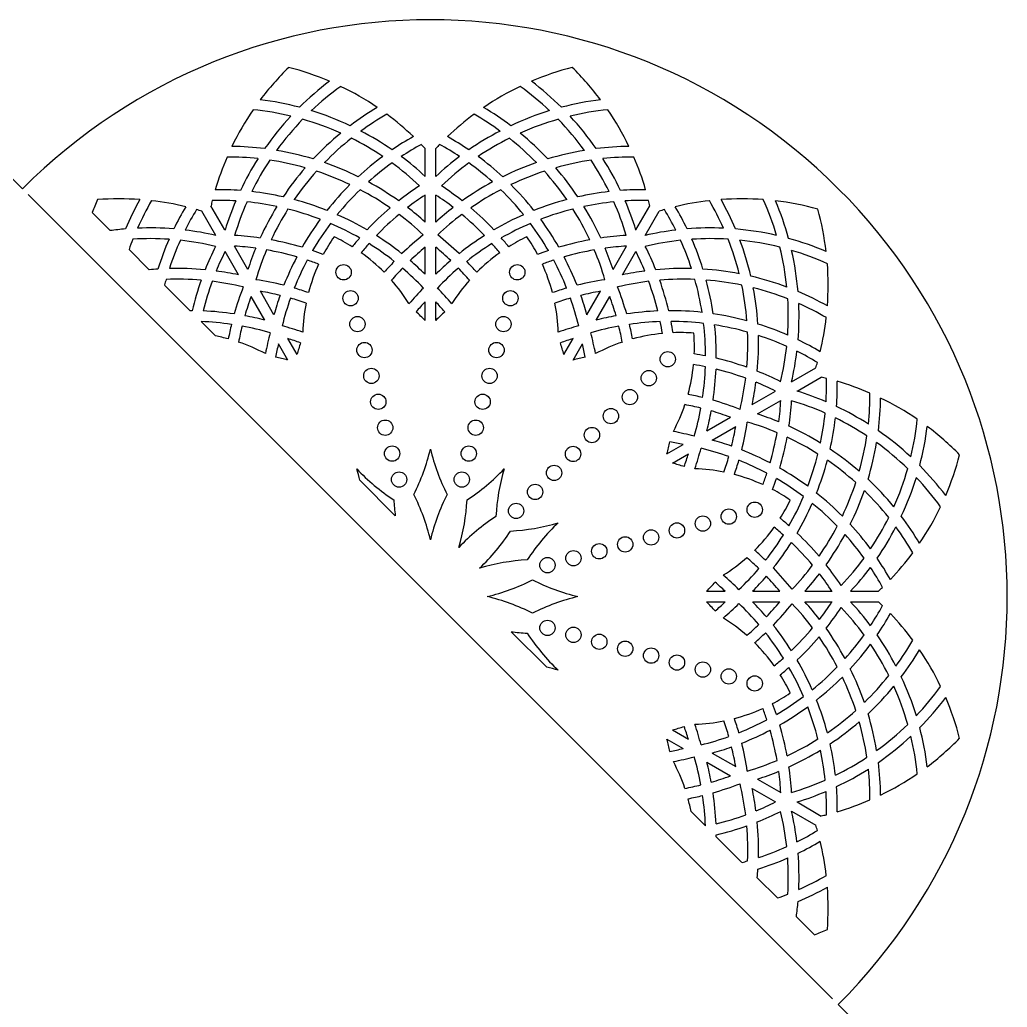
# Model space of a CAD drawing. Extents: x 66 to 310, y 1 to 245.
# Drawn here: x 188 to 310.4, y 122.3 to 244.8 of the extents above; entities that cross this region are included whole.
import ezdxf

# ---------------------------------------------------------------- set-up
doc = ezdxf.new("R2010")
doc.units = 0
doc.layers.get('0').update_dxf_attribs({"linetype": 'CONTINUOUS'})

msp = doc.modelspace()

# ---------------------------------------------------------------- linework, layer by layer
for p, q in [((238.22, 225.36), (238.22, 228.84)), ((239.55, 225.36), (239.55, 228.84)), ((189.02, 223.13), (288.76, 123.39)), ((238.22, 219.7), (238.22, 223.05)), ((239.55, 219.7), (239.55, 223.05)), ((213.41, 218.72), (211.67, 221.73)), ((264.37, 218.72), (266.1, 221.73)), ((196.93, 220.87), (199.17, 218.64)), ((212.26, 218.05), (210.52, 221.06)), ((265.52, 218.05), (267.26, 221.06)), ((201.51, 216.3), (204.02, 213.79)), ((215.09, 213.15), (213.42, 216.05)), ((216.24, 213.81), (214.57, 216.72)), ((238.22, 213.22), (238.22, 216.59)), ((239.55, 213.22), (239.55, 216.59)), ((261.54, 213.81), (263.21, 216.72)), ((262.69, 213.15), (264.36, 216.05)), ((205.91, 211.89), (209.09, 208.71)), ((219.48, 208.2), (217.8, 211.12)), ((258.3, 208.2), (259.98, 211.12)), ((218.33, 207.54), (216.65, 210.45)), ((238.22, 207.51), (238.22, 209.81)), ((239.55, 207.51), (239.55, 209.81)), ((259.45, 207.54), (261.13, 210.45)), ((210.45, 207.36), (212.22, 205.58)), ((221.19, 202.59), (220.04, 204.58)), ((222.34, 203.26), (221.19, 205.25)), ((255.44, 203.26), (256.59, 205.25)), ((256.59, 202.59), (257.74, 204.58)), ((283.68, 199.89), (286.69, 201.62)), ((284.35, 198.74), (287.36, 200.47)), ((278.78, 197.06), (281.68, 198.73)), ((279.44, 195.9), (282.35, 197.58)), ((273.17, 193.82), (276.08, 195.5)), ((273.83, 192.67), (276.75, 194.35)), ((268.22, 190.96), (270.22, 192.11)), ((268.89, 189.81), (270.88, 190.96)), ((230.13, 187.68), (234.53, 183.28)), ((273.14, 173.92), (275.45, 173.92)), ((278.86, 173.92), (282.22, 173.92)), ((285.33, 173.92), (288.69, 173.92)), ((291, 173.92), (294.47, 173.92)), ((273.14, 172.59), (275.45, 172.59)), ((278.86, 172.59), (282.22, 172.59)), ((285.33, 172.59), (288.69, 172.59)), ((291, 172.59), (294.47, 172.59)), ((248.91, 168.9), (253.31, 164.5)), ((268.22, 155.56), (270.22, 154.4)), ((268.89, 156.71), (270.88, 155.56)), ((273.83, 153.85), (276.75, 152.17)), ((273.17, 152.7), (276.08, 151.02)), ((278.78, 149.46), (281.68, 147.78)), ((279.44, 150.61), (282.35, 148.94)), ((284.35, 147.78), (287.36, 146.04)), ((271.21, 146.59), (272.99, 144.82)), ((283.68, 146.63), (286.69, 144.89)), ((274.34, 143.46), (277.52, 140.28)), ((279.42, 138.39), (281.93, 135.88)), ((284.27, 133.54), (286.51, 131.3))]:
    msp.add_line(p, q)
for centre in [(228.12, 213.47), (249.66, 213.47), (228.98, 210.25), (248.8, 210.25), (229.84, 207.04), (247.94, 207.04), (230.7, 203.83), (247.08, 203.83), (268.32, 202.69), (231.56, 200.62), (246.22, 200.62), (265.97, 200.34), (263.62, 197.99), (232.42, 197.41), (245.36, 197.41), (261.27, 195.64), (233.28, 194.2), (244.5, 194.2), (258.92, 193.29), (234.14, 190.98), (243.64, 190.98), (256.57, 190.94), (235, 187.77), (242.78, 187.77), (254.22, 188.59), (251.87, 186.23), (279.1, 184.03), (249.51, 183.88), (275.89, 183.17), (272.67, 182.31), (266.25, 180.59), (269.46, 181.45), (263.04, 179.73), (256.62, 178.01), (259.83, 178.87), (253.4, 177.15), (253.4, 169.37), (256.62, 168.51), (259.83, 167.65), (263.04, 166.79), (266.25, 165.93), (269.46, 165.07), (272.67, 164.21), (275.89, 163.35), (279.1, 162.48)]:
    msp.add_circle(centre, 0.95)
for centre, radius, start, end in [((137.73, 173.26), 71.53, 45, 225), ((238.89, 173.26), 71.53, 315, 135), ((245.93, 213.78), 35.16, 134.4484, 143.1635), ((212.53, 204.83), 35.16, 66.8365, 75.5516), ((265.25, 204.83), 35.16, 104.4484, 113.1635), ((231.85, 213.78), 35.16, 36.8365, 45.5516), ((248.3, 207.99), 36.49, 126.9379, 134.6874), ((248.3, 207.99), 35.16, 125.7467, 133.4578), ((212.53, 204.83), 35.16, 55.8075, 64.3526), ((265.25, 204.83), 35.16, 115.6474, 124.1925), ((229.48, 207.99), 35.16, 46.5422, 54.2533), ((229.48, 207.99), 36.49, 45.3126, 53.0621), ((213.38, 198.64), 36.49, 75.3126, 83.0621), ((250.96, 202.56), 36.49, 120.7634, 127.1375), ((226.82, 202.56), 36.49, 52.8625, 59.2366), ((264.4, 198.64), 36.49, 96.9379, 104.6874), ((245.93, 213.78), 35.16, 145.6474, 154.1925), ((213.38, 198.64), 35.16, 76.5422, 84.2533), ((248.3, 207.99), 36.49, 137.0994, 145.2185), ((213.38, 198.64), 36.49, 64.7815, 72.9006), ((250.96, 202.56), 35.16, 119.8015, 126.0532), ((212.53, 204.83), 35.16, 46.4128, 53.4291), ((265.25, 204.83), 35.16, 126.5709, 133.5872), ((226.82, 202.56), 35.16, 53.9468, 60.1985), ((264.4, 198.64), 36.49, 107.0994, 115.2185), ((264.4, 198.64), 35.16, 95.7467, 103.4578), ((229.48, 207.99), 36.49, 34.7815, 42.9006), ((231.85, 213.78), 35.16, 25.8075, 34.3526), ((248.3, 207.99), 35.16, 135.9306, 144.1342), ((213.38, 198.64), 35.16, 65.8658, 74.0694), ((264.4, 198.64), 35.16, 105.9306, 114.1342), ((229.48, 207.99), 35.16, 35.8658, 44.0694), ((250.96, 202.56), 36.49, 129.4813, 136.821), ((213.38, 198.64), 36.49, 55.3538, 62.4376), ((254.66, 198.49), 36.49, 119.3457, 124.2438), ((223.12, 198.49), 36.49, 55.7562, 60.6543), ((264.4, 198.64), 36.49, 117.5624, 124.6462), ((226.82, 202.56), 36.49, 43.179, 50.5187), ((213.79, 192.6), 36.49, 82.8625, 89.2366), ((250.96, 202.56), 35.16, 128.4581, 135.7969), ((213.38, 198.64), 35.16, 56.1443, 63.4609), ((254.66, 198.49), 35.16, 118.7259, 123.4532), ((212.53, 204.83), 35.16, 43.0591, 44.1554), ((265.25, 204.83), 35.16, 135.8446, 136.9409), ((223.12, 198.49), 35.16, 56.5468, 61.2741), ((264.4, 198.64), 35.16, 116.5391, 123.8557), ((226.82, 202.56), 35.16, 44.2031, 51.5419), ((263.99, 192.6), 36.49, 90.7634, 97.1375), ((213.79, 192.6), 36.49, 73.179, 80.5187), ((254.66, 198.49), 36.49, 126.4716, 132.6611), ((213.38, 198.64), 36.49, 47.091, 53.126), ((264.4, 198.64), 36.49, 126.874, 132.909), ((223.12, 198.49), 36.49, 47.3389, 53.5284), ((263.99, 192.6), 36.49, 99.4813, 106.821), ((245.93, 213.78), 35.16, 156.5709, 163.5872), ((213.79, 192.6), 35.16, 83.9468, 90.1985), ((248.3, 207.99), 36.49, 147.5624, 154.6462), ((248.3, 207.99), 35.16, 146.5391, 153.8557), ((213.79, 192.6), 35.16, 74.2031, 81.5419), ((213.79, 192.6), 36.49, 63.7452, 70.8614), ((254.66, 198.49), 35.16, 125.7437, 131.8716), ((213.38, 198.64), 35.16, 46.6147, 53.8538), ((264.4, 198.64), 35.16, 126.1462, 133.3853), ((223.12, 198.49), 35.16, 48.1284, 54.2563), ((263.99, 192.6), 36.49, 109.1386, 116.2548), ((263.99, 192.6), 35.16, 98.4581, 105.7969), ((229.48, 207.99), 35.16, 26.1443, 33.4609), ((263.99, 192.6), 35.16, 89.8015, 96.0532), ((229.48, 207.99), 36.49, 25.3538, 32.4376), ((231.85, 213.78), 35.16, 16.4128, 23.4291), ((250.96, 202.56), 36.49, 139.1386, 146.2548), ((250.96, 202.56), 35.16, 138.1758, 145.4653), ((213.79, 192.6), 35.16, 64.5347, 71.8242), ((263.99, 192.6), 35.16, 108.1758, 115.4653), ((226.82, 202.56), 35.16, 34.5347, 41.8242), ((226.82, 202.56), 36.49, 33.7452, 40.8614), ((254.66, 198.49), 36.49, 134.8884, 141.6112), ((213.79, 192.6), 36.49, 54.5576, 61.5178), ((257.55, 193.68), 36.49, 123.2716, 128.2719), ((220.23, 193.68), 36.49, 51.7281, 56.7284), ((263.99, 192.6), 36.49, 118.4822, 125.4424), ((223.12, 198.49), 36.49, 38.3888, 45.1116), ((212.62, 187.22), 36.49, 85.7562, 90.6543), ((212.62, 187.22), 36.49, 77.3389, 83.5284), ((254.66, 198.49), 35.16, 134.1617, 141.0015), ((213.79, 192.6), 35.16, 55.1474, 62.2445), ((257.55, 193.68), 35.16, 123.3446, 127.6822), ((220.23, 193.68), 35.16, 52.3178, 56.6554), ((263.99, 192.6), 35.16, 117.7555, 124.8526), ((223.12, 198.49), 35.16, 38.9985, 45.8383), ((265.16, 187.22), 36.49, 96.4716, 102.6611), ((265.16, 187.22), 36.49, 89.3457, 94.2438), ((229.67, 208.04), 35.16, 155.7467, 158.5937), ((200.28, 187.42), 35.16, 85.8075, 94.3526), ((234.69, 204.67), 36.49, 150.7634, 157.1375), ((234.69, 204.67), 35.16, 149.8015, 156.0532), ((200.28, 187.42), 35.16, 76.4128, 83.4291), ((245.93, 213.78), 35.16, 165.8446, 166.9409), ((212.62, 187.22), 35.16, 86.5468, 91.2741), ((248.3, 207.99), 36.49, 156.874, 162.909), ((248.3, 207.99), 35.16, 156.1462, 163.3853), ((212.62, 187.22), 35.16, 78.1284, 84.2563), ((212.62, 187.22), 36.49, 68.3888, 75.1116), ((265.16, 187.22), 36.49, 104.8884, 111.6112), ((265.16, 187.22), 35.16, 95.7437, 101.8716), ((229.48, 207.99), 35.16, 16.6147, 23.8538), ((265.16, 187.22), 35.16, 88.7259, 93.4532), ((229.48, 207.99), 36.49, 17.091, 23.126), ((231.85, 213.78), 35.16, 13.0591, 14.1554), ((277.5, 187.42), 35.16, 96.5709, 103.5872), ((243.09, 204.67), 35.16, 23.9468, 30.1985), ((277.5, 187.42), 35.16, 85.6474, 94.1925), ((243.09, 204.67), 36.49, 22.8625, 29.2366), ((248.11, 208.04), 35.16, 16.5422, 24.2533), ((277.5, 187.42), 35.16, 74.4484, 83.1635), ((248.11, 208.04), 36.49, 15.3126, 23.0621), ((239.93, 203), 36.49, 149.3457, 154.2438), ((239.93, 203), 35.16, 148.7259, 153.4532), ((200.28, 187.42), 35.16, 73.0591, 74.1554), ((250.96, 202.56), 36.49, 148.4822, 155.4424), ((250.96, 202.56), 35.16, 147.7555, 154.8526), ((212.62, 187.22), 35.16, 68.9985, 75.8383), ((212.62, 187.22), 36.49, 59.711, 66.2165), ((257.55, 193.68), 36.49, 130.4389, 136.6366), ((257.55, 193.68), 35.16, 129.9143, 136.1753), ((213.79, 192.6), 35.16, 46.5152, 52.9152), ((213.79, 192.6), 36.49, 47.961, 52.3907), ((263.99, 192.6), 36.49, 127.6093, 132.039), ((263.99, 192.6), 35.16, 127.0848, 133.4848), ((220.23, 193.68), 35.16, 43.8247, 50.0857), ((220.23, 193.68), 36.49, 43.3634, 49.5611), ((265.16, 187.22), 36.49, 113.7835, 120.289), ((265.16, 187.22), 35.16, 104.1617, 111.0015), ((226.82, 202.56), 35.16, 25.1474, 32.2445), ((226.82, 202.56), 36.49, 24.5576, 31.5178), ((277.5, 187.42), 35.16, 105.8446, 106.9409), ((237.85, 203), 35.16, 26.5468, 31.2741), ((237.85, 203), 36.49, 25.7562, 30.6543), ((253.05, 211.87), 35.16, 6.8365, 15.5516), ((254.66, 198.49), 36.49, 143.7835, 150.289), ((254.66, 198.49), 35.16, 143.2386, 149.8278), ((212.62, 187.22), 35.16, 60.1722, 66.7614), ((265.16, 187.22), 35.16, 113.2386, 119.8278), ((223.12, 198.49), 35.16, 30.1722, 36.7614), ((223.12, 198.49), 36.49, 29.711, 36.2165), ((204.11, 182.48), 36.49, 94.7815, 97.7803), ((204.11, 182.48), 36.49, 85.3538, 92.4376), ((204.11, 182.48), 36.49, 77.091, 83.126), ((212.52, 181.61), 36.49, 81.7281, 86.7284), ((212.62, 187.22), 36.49, 51.4926, 57.5743), ((260.74, 189.58), 36.49, 128.5692, 134.1089), ((217.04, 189.58), 36.49, 45.8911, 51.4308), ((265.16, 187.22), 36.49, 122.4257, 128.5074), ((265.26, 181.61), 36.49, 93.2716, 98.2719), ((273.67, 182.48), 36.49, 96.874, 102.909), ((273.67, 182.48), 36.49, 87.5624, 94.6462), ((273.67, 182.48), 36.49, 77.0994, 85.2185), ((234.69, 204.67), 35.16, 158.4581, 160.6872), ((204.11, 182.48), 35.16, 86.1443, 93.4609), ((239.93, 203), 36.49, 156.4716, 162.6611), ((239.93, 203), 35.16, 155.7437, 161.8716), ((204.11, 182.48), 35.16, 76.6147, 83.8538), ((212.52, 181.61), 36.49, 73.3634, 79.5611), ((245.23, 205.3), 22.2, 145.4931, 152.1335), ((217.38, 197.84), 22.2, 57.8665, 64.5069), ((257.55, 193.68), 36.49, 138.7733, 141.0122), ((257.55, 193.68), 35.16, 138.3794, 140.8176), ((212.62, 187.22), 35.16, 51.7332, 57.9682), ((265.16, 187.22), 35.16, 122.0318, 128.2668), ((220.23, 193.68), 35.16, 39.1824, 41.6206), ((220.23, 193.68), 36.49, 38.9878, 41.2267), ((260.4, 197.84), 22.2, 115.4931, 122.1335), ((232.55, 205.3), 22.2, 27.8665, 34.5069), ((265.26, 181.61), 36.49, 100.4389, 106.6366), ((273.67, 182.48), 35.16, 96.1462, 103.3853), ((237.85, 203), 35.16, 18.1284, 24.2563), ((273.67, 182.48), 35.16, 86.5391, 93.8557), ((237.85, 203), 36.49, 17.3389, 23.5284), ((243.09, 204.67), 35.16, 14.2031, 21.5419), ((273.67, 182.48), 35.16, 75.9306, 84.1342), ((243.09, 204.67), 36.49, 13.179, 20.5187), ((273.67, 182.48), 36.49, 66.9379, 74.6874), ((244.84, 200.27), 36.49, 153.2716, 158.2719), ((244.84, 200.27), 35.16, 153.3446, 157.6822), ((212.52, 181.61), 35.16, 82.3178, 86.6554), ((250.96, 202.56), 36.49, 157.6093, 162.039), ((250.96, 202.56), 35.16, 157.0848, 163.4848), ((212.52, 181.61), 35.16, 73.8247, 80.0857), ((212.52, 181.61), 36.49, 68.9878, 71.2267), ((217.38, 197.84), 22.2, 44.7412, 54.4196), ((260.74, 189.58), 35.16, 129.8096, 133.8683), ((217.04, 189.58), 35.16, 46.1317, 50.1904), ((260.4, 197.84), 22.2, 125.5804, 135.2588), ((265.26, 181.61), 36.49, 108.7733, 111.0122), ((265.26, 181.61), 35.16, 99.9143, 106.1753), ((226.82, 202.56), 35.16, 16.5152, 22.9152), ((265.26, 181.61), 35.16, 93.3446, 97.6822), ((226.82, 202.56), 36.49, 17.961, 22.3907), ((232.94, 200.27), 35.16, 22.3178, 26.6554), ((232.94, 200.27), 36.49, 21.7281, 26.7284), ((248.11, 208.04), 35.16, 5.8658, 14.0694), ((273.67, 182.48), 35.16, 65.7467, 73.4578), ((248.11, 208.04), 36.49, 4.7815, 12.9006), ((254.66, 198.49), 36.49, 152.4257, 158.5074), ((254.66, 198.49), 35.16, 152.0318, 158.2668), ((212.52, 181.61), 35.16, 69.1824, 71.6206), ((245.23, 205.3), 22.2, 155.5804, 165.2588), ((260.74, 189.58), 36.49, 136.2104, 139.1131), ((212.62, 187.22), 36.49, 45.4337, 49.3911), ((265.16, 187.22), 36.49, 130.6089, 134.5663), ((217.04, 189.58), 36.49, 40.8869, 43.7896), ((265.26, 181.61), 35.16, 108.3794, 110.8176), ((232.55, 205.3), 22.2, 14.7412, 24.4196), ((223.12, 198.49), 35.16, 21.7332, 27.9682), ((223.12, 198.49), 36.49, 21.4926, 27.5743), ((253.05, 211.87), 35.16, 355.8075, 4.3526), ((207.48, 177.46), 36.49, 93.7452, 95.441), ((207.48, 177.46), 36.49, 84.5576, 91.5178), ((207.48, 177.46), 36.49, 77.961, 82.3907), ((260.74, 189.58), 35.16, 136.0422, 139.3447), ((212.62, 187.22), 35.16, 43.711, 49.5592), ((265.16, 187.22), 35.16, 130.4408, 136.289), ((217.04, 189.58), 35.16, 40.6553, 43.9578), ((270.3, 177.46), 36.49, 97.6093, 102.039), ((270.3, 177.46), 36.49, 88.4822, 95.4424), ((270.3, 177.46), 36.49, 79.1386, 86.2548), ((239.93, 203), 35.16, 164.1617, 165.3438), ((207.48, 177.46), 35.16, 85.1474, 92.2445), ((244.84, 200.27), 36.49, 160.4389, 166.6366), ((244.84, 200.27), 35.16, 159.9143, 166.1753), ((207.48, 177.46), 35.16, 76.5152, 82.9152), ((211.81, 176.47), 36.49, 75.8911, 81.4308), ((217.38, 197.84), 22.2, 31.9374, 41.2884), ((260.4, 197.84), 22.2, 138.7116, 148.0626), ((265.97, 176.47), 36.49, 98.5692, 104.1089), ((270.3, 177.46), 35.16, 97.0848, 103.4848), ((232.94, 200.27), 35.16, 13.8247, 20.0857), ((270.3, 177.46), 35.16, 87.7555, 94.8526), ((232.94, 200.27), 36.49, 13.3634, 19.5611), ((237.85, 203), 35.16, 8.9985, 15.8383), ((270.3, 177.46), 35.16, 78.1758, 85.4653), ((237.85, 203), 36.49, 8.3888, 15.1116), ((243.09, 204.67), 35.16, 4.5347, 11.8242), ((270.3, 177.46), 36.49, 69.4813, 76.821), ((249.65, 198.32), 36.49, 158.5692, 164.1089), ((211.81, 176.47), 35.16, 76.1317, 80.1904), ((211.81, 176.47), 36.49, 70.8869, 73.7896), ((263.77, 185.65), 36.49, 134.8579, 139.029), ((214, 185.65), 36.49, 40.971, 45.1421), ((265.97, 176.47), 36.49, 106.2104, 109.1131), ((265.97, 176.47), 35.16, 99.8096, 103.8683), ((228.13, 198.32), 36.49, 15.8911, 21.4308), ((270.3, 177.46), 35.16, 68.4581, 75.7969), ((243.09, 204.67), 36.49, 3.7452, 10.8614), ((270.3, 177.46), 36.49, 60.7634, 67.1375), ((249.65, 198.32), 35.16, 159.8096, 163.8683), ((254.66, 198.49), 36.49, 160.6089, 164.5663), ((254.66, 198.49), 35.16, 160.4408, 166.289), ((211.81, 176.47), 35.16, 70.6553, 73.9578), ((245.23, 205.3), 22.2, 168.7116, 178.0626), ((263.77, 185.65), 35.16, 136.6011, 139.3191), ((214, 185.65), 35.16, 40.6809, 43.3989), ((265.97, 176.47), 35.16, 106.0422, 109.3447), ((232.55, 205.3), 22.2, 1.9374, 11.2884), ((223.12, 198.49), 35.16, 13.711, 19.5592), ((223.12, 198.49), 36.49, 15.4337, 19.3911), ((228.13, 198.32), 35.16, 16.1317, 20.1904), ((248.11, 208.04), 35.16, 356.1443, 3.4609), ((248.11, 208.04), 36.49, 355.3538, 2.4376), ((270.3, 177.46), 35.16, 59.8015, 66.0532), ((209.15, 172.22), 36.49, 89.711, 90.0906), ((209.15, 172.22), 36.49, 81.4926, 87.5743), ((212.52, 181.61), 36.49, 45.2149, 47.6356), ((265.26, 181.61), 36.49, 132.3644, 134.7851), ((268.63, 172.22), 36.49, 92.4257, 98.5074), ((268.63, 172.22), 36.49, 83.7835, 90.289), ((268.63, 172.22), 36.49, 74.8884, 81.6112), ((209.15, 172.22), 35.16, 81.7332, 87.8877), ((249.65, 198.32), 36.49, 166.2104, 169.1131), ((209.15, 172.22), 36.49, 75.4337, 79.3911), ((268.63, 172.22), 36.49, 100.6089, 104.5663), ((268.63, 172.22), 35.16, 92.0318, 98.2668), ((228.13, 198.32), 36.49, 10.8869, 13.7896), ((232.94, 200.27), 35.16, 9.1824, 11.6206), ((268.63, 172.22), 35.16, 83.2386, 89.8278), ((232.94, 200.27), 36.49, 8.9878, 11.2267), ((237.85, 203), 35.16, 0.1722, 6.7614), ((268.63, 172.22), 36.49, 66.4716, 72.6611), ((253.05, 211.87), 35.16, 346.4128, 353.4291), ((249.65, 198.32), 35.16, 166.0422, 169.3447), ((209.15, 172.22), 35.16, 73.711, 79.5592), ((254.24, 196.44), 36.49, 164.8579, 169.029), ((211.14, 171.55), 36.49, 70.971, 75.1421), ((266.64, 171.55), 36.49, 104.8579, 109.029), ((268.63, 172.22), 35.16, 100.4408, 106.289), ((223.54, 196.44), 36.49, 10.971, 15.1421), ((228.13, 198.32), 35.16, 10.6553, 13.9578), ((269.81, 183.79), 22.2, 95.5804, 105.2588), ((269.81, 183.79), 22.2, 85.4931, 92.1335), ((249.42, 204.18), 22.2, 357.8665, 4.5069), ((268.63, 172.22), 35.16, 74.1617, 81.0015), ((237.85, 203), 36.49, 359.711, 6.2165), ((243.09, 204.67), 35.16, 355.1474, 2.2445), ((207.97, 183.79), 22.2, 74.7412, 78.9521), ((207.97, 183.79), 22.2, 61.9374, 71.2884), ((254.24, 196.44), 35.16, 166.6011, 169.3191), ((211.14, 171.55), 35.16, 70.6809, 73.3989), ((257.55, 193.68), 36.49, 162.3644, 164.7851), ((266.64, 171.55), 35.16, 106.6011, 109.3191), ((220.23, 193.68), 36.49, 15.2149, 17.6356), ((223.54, 196.44), 35.16, 10.6809, 13.3989), ((269.81, 183.79), 22.2, 108.7116, 118.0626), ((243.09, 204.67), 36.49, 354.5576, 1.5178), ((268.63, 172.22), 35.16, 65.7437, 71.8716), ((268.63, 172.22), 36.49, 59.3457, 64.2438), ((265.91, 167.31), 36.49, 78.7733, 81.0122), ((248.11, 208.04), 35.16, 346.6147, 353.8538), ((248.11, 208.04), 36.49, 347.091, 353.126), ((268.63, 172.22), 35.16, 58.7259, 63.4532), ((211.87, 167.31), 36.49, 75.2149, 77.6356), ((265.91, 167.31), 36.49, 102.3644, 104.7851), ((265.91, 167.31), 36.49, 70.4389, 76.6366), ((253.05, 211.87), 35.16, 343.0591, 344.1554), ((249.42, 204.18), 22.2, 344.7412, 354.4196), ((265.91, 167.31), 35.16, 78.3794, 80.8176), ((237.85, 203), 35.16, 351.7332, 357.9682), ((237.85, 203), 36.49, 351.4926, 357.5743), ((265.91, 167.31), 35.16, 69.9143, 76.1753), ((265.91, 167.31), 36.49, 63.2716, 68.2719), ((243.09, 204.67), 35.16, 346.5152, 352.9152), ((243.09, 204.67), 36.49, 347.961, 352.3907), ((265.91, 167.31), 35.16, 63.3446, 67.6822), ((279.41, 166.22), 35.16, 75.8446, 76.9409), ((252.85, 199.53), 35.16, 356.5468, 1.2741), ((252.85, 199.53), 36.49, 355.7562, 0.6543), ((279.41, 166.22), 35.16, 66.5709, 73.5872), ((273.62, 163.85), 36.49, 66.874, 72.909), ((258.23, 198.36), 35.16, 353.9468, 0.1985), ((263.95, 162.5), 36.49, 76.2104, 79.1131), ((263.95, 162.5), 36.49, 68.5692, 74.1089), ((247.24, 199.63), 35.16, 352.3178, 356.6554), ((247.24, 199.63), 36.49, 351.7281, 356.7284), ((273.62, 163.85), 35.16, 66.1462, 73.3853), ((258.23, 198.36), 36.49, 352.8625, 359.2366), ((279.41, 166.22), 35.16, 55.6474, 64.1925), ((249.42, 204.18), 22.2, 331.9374, 341.2884), ((263.95, 162.5), 35.16, 76.0422, 79.3447), ((237.85, 203), 35.16, 343.711, 349.5592), ((237.85, 203), 36.49, 345.4337, 349.3911), ((263.95, 162.5), 35.16, 69.8096, 73.8683), ((252.85, 199.53), 35.16, 348.1284, 354.2563), ((273.62, 163.85), 36.49, 57.5624, 64.6462), ((242.1, 200.34), 36.49, 345.8911, 351.4308), ((268.19, 161.19), 35.16, 67.0848, 73.4848), ((268.19, 161.19), 36.49, 67.6093, 72.039), ((252.85, 199.53), 36.49, 347.3389, 353.5284), ((273.62, 163.85), 35.16, 56.5391, 63.8557), ((264.27, 198.77), 35.16, 346.5422, 354.2533), ((262.07, 157.91), 36.49, 74.8579, 79.029), ((242.1, 200.34), 35.16, 346.1317, 350.1904), ((247.24, 199.63), 35.16, 343.8247, 350.0857), ((268.19, 161.19), 36.49, 58.4822, 65.4424), ((273.62, 163.85), 36.49, 47.0994, 55.2185), ((264.27, 198.77), 36.49, 345.3126, 353.0621), ((279.41, 166.22), 35.16, 44.4484, 53.1635), ((232.94, 200.27), 36.49, 345.2149, 347.6356), ((262.07, 157.91), 35.16, 76.6011, 79.3191), ((264.12, 157.49), 36.49, 70.6089, 74.5663), ((247.24, 199.63), 36.49, 343.3634, 349.5611), ((268.19, 161.19), 35.16, 57.7555, 64.8526), ((258.23, 198.36), 35.16, 344.2031, 351.5419), ((258.23, 198.36), 36.49, 343.179, 350.5187), ((273.62, 163.85), 35.16, 45.9306, 54.1342), ((214.8, 197.2), 24.74, 332.883, 346.8038), ((262.98, 197.2), 24.74, 193.1962, 207.117), ((237.18, 201.01), 36.49, 340.971, 345.1421), ((264.12, 157.49), 35.16, 70.4408, 76.289), ((264.12, 157.49), 36.49, 62.4257, 68.5074), ((268.19, 161.19), 36.49, 49.1386, 56.2548), ((237.18, 201.01), 35.16, 340.6809, 343.3989), ((242.1, 200.34), 35.16, 340.6553, 343.9578), ((242.1, 200.34), 36.49, 340.8869, 343.7896), ((264.12, 157.49), 35.16, 62.0318, 68.2668), ((252.85, 199.53), 35.16, 338.9985, 345.8383), ((252.85, 199.53), 36.49, 338.3888, 345.1116), ((268.19, 161.19), 35.16, 48.1758, 55.4653), ((270.46, 199.62), 35.16, 336.8365, 345.5516), ((206.06, 181.95), 24.74, 13.3946, 16.8038), ((247.78, 206.03), 24.74, 223.1962, 237.117), ((230, 206.03), 24.74, 302.883, 316.8038), ((271.72, 181.95), 24.74, 163.1962, 177.117), ((259.31, 154.59), 36.49, 72.3644, 74.7851), ((270.93, 166.92), 22.2, 78.7116, 88.0626), ((264.12, 157.49), 36.49, 53.7835, 60.289), ((264.27, 198.77), 35.16, 335.8658, 344.0694), ((273.62, 163.85), 36.49, 36.9379, 44.6874), ((270.93, 166.92), 22.2, 65.5804, 75.2588), ((247.24, 199.63), 35.16, 339.1824, 341.6206), ((247.24, 199.63), 36.49, 338.9878, 341.2267), ((264.12, 157.49), 35.16, 53.2386, 59.8278), ((258.23, 198.36), 35.16, 334.5347, 341.8242), ((268.19, 161.19), 36.49, 39.4813, 46.821), ((264.27, 198.77), 36.49, 334.7815, 342.9006), ((273.62, 163.85), 35.16, 35.7467, 43.4578), ((270.93, 166.92), 22.2, 55.4931, 62.1335), ((258.23, 198.36), 36.49, 333.7452, 340.8614), ((268.19, 161.19), 35.16, 38.4581, 45.7969), ((259.06, 186.5), 24.74, 182.883, 187.4872), ((214.8, 174.64), 24.74, 13.1962, 27.117), ((262.98, 174.64), 24.74, 152.883, 166.8038), ((218.72, 186.5), 24.74, 343.1962, 357.117), ((263.47, 194.77), 22.2, 327.8665, 334.5069), ((252.85, 199.53), 35.16, 330.1722, 336.7614), ((264.12, 157.49), 36.49, 44.8884, 51.6112), ((252.85, 199.53), 36.49, 329.711, 336.2165), ((264.12, 157.49), 35.16, 44.1617, 51.0015), ((270.46, 199.62), 35.16, 325.8075, 334.3526), ((260.44, 162.41), 24.74, 122.883, 136.8038), ((259.31, 154.59), 36.49, 48.7733, 51.0122), ((264.27, 198.77), 35.16, 326.1443, 333.4609), ((268.19, 161.19), 36.49, 30.7634, 37.1375), ((228.04, 194.81), 24.74, 313.1962, 327.117), ((247.58, 206.09), 24.74, 272.883, 286.8038), ((271.67, 164.37), 24.74, 133.1962, 147.117), ((263.47, 194.77), 22.2, 314.7412, 324.4196), ((259.31, 154.59), 35.16, 48.3794, 50.8176), ((258.23, 198.36), 35.16, 325.1474, 332.2445), ((264.12, 157.49), 36.49, 36.4716, 42.6611), ((264.27, 198.77), 36.49, 325.3538, 332.4376), ((268.19, 161.19), 35.16, 29.8015, 36.0532), ((252.85, 199.53), 35.16, 321.7332, 327.9682), ((259.31, 154.59), 36.49, 40.4389, 46.6366), ((258.23, 198.36), 36.49, 324.5576, 331.5178), ((264.12, 157.49), 35.16, 35.7437, 41.8716), ((255.21, 151.41), 36.49, 46.2104, 49.1131), ((252.85, 199.53), 36.49, 321.4926, 327.5743), ((259.31, 154.59), 35.16, 39.9143, 46.1753), ((252.13, 153.09), 24.74, 92.883, 106.8038), ((263.47, 194.77), 22.2, 301.9374, 311.2884), ((255.21, 151.41), 35.16, 46.0422, 49.3447), ((264.27, 198.77), 35.16, 316.6147, 323.8538), ((264.12, 157.49), 36.49, 29.3457, 34.2438), ((270.46, 199.62), 35.16, 316.4128, 323.4291), ((252.85, 199.53), 35.16, 313.711, 319.5592), ((255.21, 151.41), 36.49, 38.5692, 44.1089), ((258.23, 198.36), 35.16, 316.5152, 322.9152), ((259.31, 154.59), 36.49, 33.2716, 38.2719), ((264.27, 198.77), 36.49, 317.091, 323.126), ((264.12, 157.49), 35.16, 28.7259, 33.4532), ((240.27, 197.35), 24.74, 283.1962, 297.117), ((262.83, 197.35), 24.74, 242.883, 256.8038), ((251.28, 148.37), 36.49, 44.8579, 49.029), ((252.85, 199.53), 36.49, 315.4337, 319.3911), ((255.21, 151.41), 35.16, 39.8096, 43.8683), ((258.23, 198.36), 36.49, 317.961, 322.3907), ((259.31, 154.59), 35.16, 33.3446, 37.6822), ((247.24, 199.63), 36.49, 315.2149, 317.6356), ((251.28, 148.37), 35.16, 46.6011, 49.3191), ((270.46, 199.62), 35.16, 313.0591, 314.1554), ((240.27, 149.17), 24.74, 62.883, 76.8038), ((262.83, 149.17), 24.74, 103.1962, 117.117), ((247.24, 146.88), 36.49, 42.3644, 44.7851), ((251.28, 198.14), 35.16, 310.6809, 313.3989), ((251.28, 198.14), 36.49, 310.971, 315.1421), ((252.85, 146.98), 35.16, 40.4408, 46.289), ((252.85, 146.98), 36.49, 40.6089, 44.5663), ((255.21, 195.11), 35.16, 316.1317, 320.1904), ((255.21, 195.11), 36.49, 315.8911, 321.4308), ((258.23, 148.16), 35.16, 37.0848, 43.4848), ((258.23, 148.16), 36.49, 37.6093, 42.039), ((259.31, 191.92), 35.16, 322.3178, 326.6554), ((259.31, 191.92), 36.49, 321.7281, 326.7284), ((264.27, 147.75), 35.16, 36.1462, 43.3853), ((264.27, 147.75), 36.49, 36.874, 42.909), ((264.12, 189.03), 35.16, 326.5468, 331.2741), ((270.46, 146.9), 35.16, 45.8446, 46.9409), ((263.47, 151.75), 22.2, 48.7116, 58.0626), ((264.12, 189.03), 36.49, 325.7562, 330.6543), ((270.46, 146.9), 35.16, 36.5709, 43.5872), ((255.21, 195.11), 35.16, 310.6553, 313.9578), ((252.85, 146.98), 36.49, 32.4257, 38.5074), ((259.31, 191.92), 35.16, 313.8247, 320.0857), ((258.23, 148.16), 36.49, 28.4822, 35.4424), ((252.13, 193.43), 24.74, 262.5128, 267.117), ((271.67, 182.15), 24.74, 212.883, 226.8038), ((255.21, 195.11), 36.49, 310.8869, 313.7896), ((252.85, 146.98), 35.16, 32.0318, 38.2668), ((259.31, 191.92), 36.49, 313.3634, 319.5611), ((258.23, 148.16), 35.16, 27.7555, 34.8526), ((264.12, 189.03), 35.16, 318.1284, 324.2563), ((264.27, 147.75), 36.49, 27.5624, 34.6462), ((268.19, 185.33), 35.16, 323.9468, 330.1985), ((263.47, 151.75), 22.2, 35.5804, 45.2588), ((264.12, 189.03), 36.49, 317.3389, 323.5284), ((264.27, 147.75), 35.16, 26.5391, 33.8557), ((268.19, 185.33), 36.49, 322.8625, 329.2366), ((270.46, 146.9), 35.16, 25.6474, 34.1925), ((259.31, 191.92), 35.16, 309.1824, 311.6206), ((252.85, 146.98), 36.49, 23.7835, 30.289), ((247.58, 140.43), 24.74, 73.1962, 76.6054), ((259.31, 191.92), 36.49, 308.9878, 311.2267), ((252.85, 146.98), 35.16, 23.2386, 29.8278), ((264.12, 189.03), 35.16, 308.9985, 315.8383), ((258.23, 148.16), 36.49, 19.1386, 26.2548), ((263.47, 151.75), 22.2, 25.4931, 32.1335), ((264.12, 189.03), 36.49, 308.3888, 315.1116), ((258.23, 148.16), 35.16, 18.1758, 25.4653), ((268.19, 185.33), 35.16, 314.2031, 321.5419), ((264.27, 147.75), 36.49, 17.0994, 25.2185), ((268.19, 185.33), 36.49, 313.179, 320.5187), ((264.27, 147.75), 35.16, 15.9306, 24.1342), ((273.62, 182.66), 35.16, 316.5422, 324.2533), ((270.93, 179.6), 22.2, 297.8665, 304.5069), ((264.12, 189.03), 35.16, 300.1722, 306.7614), ((252.85, 146.98), 36.49, 14.8884, 21.6112), ((273.62, 182.66), 36.49, 315.3126, 323.0621), ((270.46, 146.9), 35.16, 14.4484, 23.1635), ((270.93, 179.6), 22.2, 284.7412, 294.4196), ((247.24, 146.88), 35.16, 18.3794, 20.8176), ((247.24, 146.88), 36.49, 18.7733, 21.0122), ((264.12, 189.03), 36.49, 299.711, 306.2165), ((252.85, 146.98), 35.16, 14.1617, 21.0015), ((242.1, 146.18), 36.49, 16.2104, 19.1131), ((268.19, 185.33), 35.16, 304.5347, 311.8242), ((258.23, 148.16), 36.49, 9.4813, 16.821), ((259.31, 191.92), 36.49, 285.2149, 287.6356), ((237.18, 145.51), 35.16, 16.6011, 19.3191), ((270.93, 179.6), 22.2, 271.9374, 281.2884), ((237.18, 145.51), 36.49, 14.8579, 19.029), ((242.1, 146.18), 35.16, 16.0422, 19.3447), ((264.12, 189.03), 35.16, 291.7332, 297.9682), ((247.24, 146.88), 36.49, 10.4389, 16.6366), ((268.19, 185.33), 36.49, 303.7452, 310.8614), ((258.23, 148.16), 35.16, 8.4581, 15.7969), ((273.62, 182.66), 35.16, 305.8658, 314.0694), ((264.27, 147.75), 36.49, 6.9379, 14.6874), ((232.94, 146.24), 36.49, 12.3644, 14.7851), ((264.12, 189.03), 35.16, 283.711, 289.5592), ((264.12, 189.03), 36.49, 291.4926, 297.5743), ((247.24, 146.88), 35.16, 9.9143, 16.1753), ((268.19, 185.33), 35.16, 295.1474, 302.2445), ((273.62, 182.66), 36.49, 304.7815, 312.9006), ((264.27, 147.75), 35.16, 5.7467, 13.4578), ((279.41, 180.3), 35.16, 306.8365, 315.5516), ((262.07, 188.61), 35.16, 280.6809, 283.3989), ((264.12, 189.03), 36.49, 285.4337, 289.3911), ((242.1, 146.18), 35.16, 9.8096, 13.8683), ((242.1, 146.18), 36.49, 8.5692, 14.1089), ((252.85, 146.98), 36.49, 6.4716, 12.6611), ((262.07, 188.61), 36.49, 280.971, 285.1421), ((237.85, 143.52), 35.16, 10.4408, 16.289), ((268.19, 185.33), 36.49, 294.5576, 301.5178), ((252.85, 146.98), 35.16, 5.7437, 11.8716), ((273.62, 182.66), 35.16, 296.1443, 303.4609), ((249.42, 142.34), 22.2, 18.7116, 28.0626), ((237.85, 143.52), 36.49, 10.6089, 14.5663), ((268.19, 185.33), 35.16, 286.5152, 292.9152), ((247.24, 146.88), 36.49, 3.2716, 8.2719), ((273.62, 182.66), 36.49, 295.3538, 302.4376), ((258.23, 148.16), 35.16, 359.8015, 6.0532), ((258.23, 148.16), 36.49, 0.7634, 7.1375), ((263.95, 184.02), 35.16, 286.1317, 290.1904), ((268.19, 185.33), 36.49, 287.961, 292.3907), ((247.24, 146.88), 35.16, 3.3446, 7.6822), ((279.41, 180.3), 35.16, 295.8075, 304.3526), ((263.95, 184.02), 35.16, 280.6553, 283.9578), ((263.95, 184.02), 36.49, 285.8911, 291.4308), ((243.09, 141.85), 35.16, 7.0848, 13.4848), ((243.09, 141.85), 36.49, 7.6093, 12.039), ((273.62, 182.66), 35.16, 286.6147, 293.8538), ((252.85, 146.98), 36.49, 359.3457, 4.2438), ((263.95, 184.02), 36.49, 280.8869, 283.7896), ((249.42, 142.34), 22.2, 11.0479, 15.2588), ((237.85, 143.52), 35.16, 2.1123, 8.2668), ((237.85, 143.52), 36.49, 2.4257, 8.5074), ((273.62, 182.66), 36.49, 287.091, 293.126), ((252.85, 146.98), 35.16, 358.7259, 3.4532), ((265.91, 179.21), 35.16, 292.3178, 296.6554), ((279.41, 180.3), 35.16, 286.4128, 293.4291), ((265.91, 179.21), 35.16, 283.8247, 290.0857), ((265.91, 179.21), 36.49, 291.7281, 296.7284), ((248.11, 138.48), 35.16, 6.1462, 13.3853), ((248.11, 138.48), 36.49, 6.874, 12.909), ((279.41, 180.3), 35.16, 283.0591, 284.1554), ((265.91, 179.21), 36.49, 283.3634, 289.5611), ((243.09, 141.85), 35.16, 357.7555, 4.8526), ((243.09, 141.85), 36.49, 358.4822, 5.4424), ((253.05, 134.65), 35.16, 15.8446, 16.9409), ((237.85, 143.52), 36.49, 359.9094, 0.289), ((268.63, 174.3), 35.16, 296.5468, 301.2741), ((268.63, 174.3), 35.16, 288.1284, 294.2563), ((268.63, 174.3), 36.49, 295.7562, 300.6543), ((253.05, 134.65), 35.16, 6.5709, 13.5872), ((268.63, 174.3), 36.49, 287.3389, 293.5284), ((248.11, 138.48), 35.16, 356.5391, 3.8557), ((248.11, 138.48), 36.49, 357.5624, 4.6462), ((268.63, 174.3), 35.16, 284.6562, 285.8383), ((243.09, 141.85), 36.49, 354.559, 356.2548), ((270.3, 169.06), 35.16, 293.9468, 300.1985), ((270.3, 169.06), 36.49, 292.8625, 299.2366), ((253.05, 134.65), 35.16, 355.6474, 4.1925), ((270.3, 169.06), 35.16, 289.3128, 291.5419), ((248.11, 138.48), 36.49, 352.2197, 355.2185), ((273.67, 164.04), 35.16, 291.4063, 294.2533), ((137.73, 72.1), 71.53, 135, 315), ((238.89, 72.1), 71.53, 225, 45)]:
    msp.add_arc(centre, radius, start, end)

doc.saveas('drawing.dxf')
